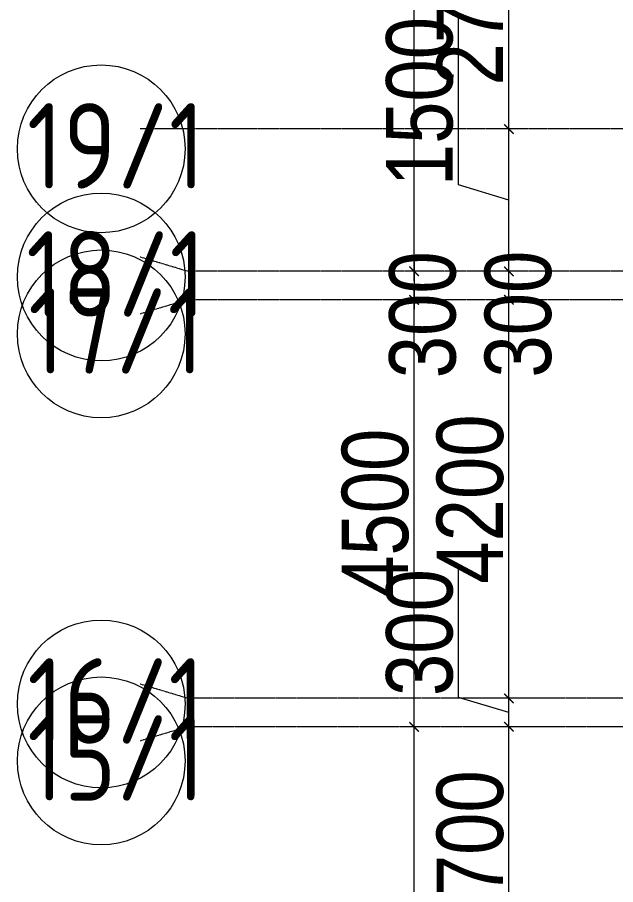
# Model space of a CAD drawing. Header units: millimetres. Extents: x -231292 to 573618, y -153144 to 564035.
# Drawn here: x 1655 to 7963, y 235302 to 244443 of the extents above; entities that cross this region are included whole.
import ezdxf
from ezdxf.enums import TextEntityAlignment as Align

# ---------------------------------------------------------------- set-up
doc = ezdxf.new("R2010")
doc.units = ezdxf.units.MM
doc.linetypes.add('CENTER2', pattern=[28.575, 19.05, -3.175, 3.175, -3.175])
doc.layers.get('0').update_dxf_attribs({"color": 250})
doc.layers.get('Defpoints').update_dxf_attribs({"color": 250})
doc.layers.add('РД_Оси_100', color=250, linetype='Continuous', lineweight=0)
doc.layers.add('РД_Оси_размер', color=250, linetype='Continuous', lineweight=0)
doc.styles.add('style1', font='ARIALN.TTF')
doc.styles.add('ккк', font='isocpeur.ttf', dxfattribs={"width": 0.85, "oblique": 15})
doc.dimstyles.new('Dim100_ареал', dxfattribs={"dimscale": 100, "dimtxt": 2.5, "dimasz": 1, "dimexe": 1, "dimexo": 1, "dimgap": 0.5, "dimtad": 1, "dimzin": 12, "dimdsep": 46, "dimtxsty": 'style1', "dimblk": 'ARCHTICK', "dimcen": 1, "dimdle": 1, "dimclrd": 256, "dimclre": 256, "dimaunit": 1, "dimadec": 0, "dimazin": 3, "dimtfac": 1, "dimtmove": 1, "dimatfit": 3, "dimldrblk": 'OPEN30', "dimfxl": 2, "dimfxlon": 1, "dimtolj": 1, "dimtzin": 0, "dimlwd": 9, "dimlwe": 9, "dimarcsym": 0})

# ---------------------------------------------------------------- blocks, each defined once
blk = doc.blocks.new('A-iden')
at = {"linetype": 'Continuous', "lineweight": 5}
blk.add_circle((-0.729, -4.063), 5.894, dxfattribs=at)
at = {"color": 0, "linetype": 'Continuous', "lineweight": 20, "style": 'ккк', "width": 0.85}
blk.add_attdef('ID', text='', height=6, dxfattribs=at).set_placement((0.314, -3.853), align=Align.MIDDLE_CENTER)
blk = doc.blocks.new('_ArchTick')
at = {"color": 0, "linetype": 'ByBlock', "const_width": 0.15}
blk.add_lwpolyline([(-0.5, -0.5), (0.5, 0.5)], dxfattribs=at)
blk = doc.blocks.new('*D183')
at = {"layer": 'Defpoints', "color": 0, "transparency": 16777216}
for p in [(1193587.3, 186313.2), (1194587.3, 186313.2), (1194587.3, 183613.2)]:
    blk.add_point(p, dxfattribs=at)
at = {"layer": 'РД_Оси_размер', "lineweight": 9, "transparency": 16777216}
for p, q in [((1193587.3, 183513.2), (1193587.3, 186413.2)), ((1193787.3, 186313.2), (1193487.3, 186313.2)), ((1193787.3, 183613.2), (1193487.3, 183613.2))]:
    blk.add_line(p, q, dxfattribs=at)
at = {"layer": 'РД_Оси_размер', "lineweight": 9, "transparency": 16777216, "xscale": 100, "yscale": 100, "zscale": 100}
for p, rotation in [((1193587.3, 186313.2), 90), ((1193587.3, 183613.2), 270)]:
    blk.add_blockref('_ArchTick', p, dxfattribs=dict(at, rotation=rotation))
at = {"layer": 'РД_Оси_размер', "color": 0, "transparency": 16777216, "insert": (1193179.9, 184963.2), "char_height": 700, "attachment_point": 5, "rotation": 90, "style": 'style1'}
blk.add_mtext('\\A1;2700', dxfattribs=at)
blk = doc.blocks.new('_Open30')
at = {"color": 0, "linetype": 'ByBlock', "lineweight": -2}
for p, q in [((-1, 0.268), (0, 0)), ((0, 0), (-1, -0.268)), ((0, 0), (-1, 0))]:
    blk.add_line(p, q, dxfattribs=at)
blk = doc.blocks.new('*D184')
at = {"layer": 'Defpoints', "color": 0, "transparency": 16777216}
for p in [(1193587.3, 186613.2), (1194587.3, 186613.2), (1194587.3, 186313.2)]:
    blk.add_point(p, dxfattribs=at)
at = {"layer": 'РД_Оси_размер', "lineweight": 9, "transparency": 16777216}
for p, q in [((1193054.9, 186623), (1193054.9, 187988.8)), ((1193587.3, 186213.2), (1193587.3, 186713.2)), ((1193587.3, 186463.2), (1193054.9, 186623)), ((1193787.3, 186613.2), (1193487.3, 186613.2)), ((1193787.3, 186313.2), (1193487.3, 186313.2))]:
    blk.add_line(p, q, dxfattribs=at)
at = {"layer": 'РД_Оси_размер', "lineweight": 9, "transparency": 16777216, "xscale": 100, "yscale": 100, "zscale": 100}
for p, rotation in [((1193587.3, 186613.2), 90), ((1193587.3, 186313.2), 270)]:
    blk.add_blockref('_ArchTick', p, dxfattribs=dict(at, rotation=rotation))
at = {"layer": 'РД_Оси_размер', "color": 0, "transparency": 16777216, "insert": (1192647.5, 187305.9), "char_height": 700, "attachment_point": 5, "rotation": 90, "style": 'style1'}
blk.add_mtext('\\A1;300', dxfattribs=at)
blk = doc.blocks.new('*D185')
at = {"layer": 'Defpoints', "color": 0, "transparency": 16777216}
for p in [(1193587.3, 190813.2), (1194587.3, 190813.2), (1194587.3, 186613.2)]:
    blk.add_point(p, dxfattribs=at)
at = {"layer": 'РД_Оси_размер', "lineweight": 9, "transparency": 16777216}
for p, q in [((1193587.3, 186513.2), (1193587.3, 190913.2)), ((1193787.3, 190813.2), (1193487.3, 190813.2)), ((1193787.3, 186613.2), (1193487.3, 186613.2))]:
    blk.add_line(p, q, dxfattribs=at)
at = {"layer": 'РД_Оси_размер', "lineweight": 9, "transparency": 16777216, "xscale": 100, "yscale": 100, "zscale": 100}
for p, rotation in [((1193587.3, 190813.2), 90), ((1193587.3, 186613.2), 270)]:
    blk.add_blockref('_ArchTick', p, dxfattribs=dict(at, rotation=rotation))
at = {"layer": 'РД_Оси_размер', "color": 0, "transparency": 16777216, "insert": (1193179.9, 188713.2), "char_height": 700, "attachment_point": 5, "rotation": 90, "style": 'style1'}
blk.add_mtext('\\A1;4200', dxfattribs=at)
blk = doc.blocks.new('*D186')
at = {"layer": 'Defpoints', "color": 0, "transparency": 16777216}
for p in [(1193587.3, 191113.2), (1194587.3, 191113.2), (1194587.3, 190813.2)]:
    blk.add_point(p, dxfattribs=at)
at = {"layer": 'РД_Оси_размер', "lineweight": 9, "transparency": 16777216}
for p, q in [((1193587.3, 190713.2), (1193587.3, 191213.2)), ((1193787.3, 191113.2), (1193487.3, 191113.2)), ((1193787.3, 190813.2), (1193487.3, 190813.2))]:
    blk.add_line(p, q, dxfattribs=at)
at = {"layer": 'РД_Оси_размер', "lineweight": 9, "transparency": 16777216, "xscale": 100, "yscale": 100, "zscale": 100}
for p, rotation in [((1193587.3, 191113.2), 90), ((1193587.3, 190813.2), 270)]:
    blk.add_blockref('_ArchTick', p, dxfattribs=dict(at, rotation=rotation))
at = {"layer": 'РД_Оси_размер', "color": 0, "transparency": 16777216, "insert": (1193686.6, 190661.7), "char_height": 700, "attachment_point": 5, "rotation": 90, "style": 'style1'}
blk.add_mtext('\\A1;300', dxfattribs=at)
blk = doc.blocks.new('*D187')
at = {"layer": 'Defpoints', "color": 0, "transparency": 16777216}
for p in [(1193587.3, 192613.2), (1194587.3, 192613.2), (1194587.3, 191113.2)]:
    blk.add_point(p, dxfattribs=at)
at = {"layer": 'РД_Оси_размер', "lineweight": 9, "transparency": 16777216}
for p, q in [((1193054.9, 192023), (1193054.9, 193781.3)), ((1193587.3, 191013.2), (1193587.3, 192713.2)), ((1193787.3, 192613.2), (1193487.3, 192613.2)), ((1193587.3, 191863.2), (1193054.9, 192023)), ((1193787.3, 191113.2), (1193487.3, 191113.2))]:
    blk.add_line(p, q, dxfattribs=at)
at = {"layer": 'РД_Оси_размер', "lineweight": 9, "transparency": 16777216, "xscale": 100, "yscale": 100, "zscale": 100}
for p, rotation in [((1193587.3, 192613.2), 90), ((1193587.3, 191113.2), 270)]:
    blk.add_blockref('_ArchTick', p, dxfattribs=dict(at, rotation=rotation))
at = {"layer": 'РД_Оси_размер', "color": 0, "transparency": 16777216, "insert": (1192647.5, 192902.1), "char_height": 700, "attachment_point": 5, "rotation": 90, "style": 'style1'}
blk.add_mtext('\\A1;1500', dxfattribs=at)
blk = doc.blocks.new('*D188')
at = {"layer": 'Defpoints', "color": 0, "transparency": 16777216}
for p in [(1193587.3, 195313.2), (1194587.3, 195313.2), (1194587.3, 192613.2)]:
    blk.add_point(p, dxfattribs=at)
at = {"layer": 'РД_Оси_размер', "lineweight": 9, "transparency": 16777216}
for p, q in [((1193587.3, 192513.2), (1193587.3, 195413.2)), ((1193787.3, 195313.2), (1193487.3, 195313.2)), ((1193787.3, 192613.2), (1193487.3, 192613.2))]:
    blk.add_line(p, q, dxfattribs=at)
at = {"layer": 'РД_Оси_размер', "lineweight": 9, "transparency": 16777216, "xscale": 100, "yscale": 100, "zscale": 100}
for p, rotation in [((1193587.3, 195313.2), 90), ((1193587.3, 192613.2), 270)]:
    blk.add_blockref('_ArchTick', p, dxfattribs=dict(at, rotation=rotation))
at = {"layer": 'РД_Оси_размер', "color": 0, "transparency": 16777216, "insert": (1193179.9, 193963.2), "char_height": 700, "attachment_point": 5, "rotation": 90, "style": 'style1'}
blk.add_mtext('\\A1;2700', dxfattribs=at)
blk = doc.blocks.new('*D200')
at = {"layer": 'Defpoints', "color": 0, "transparency": 16777216}
for p in [(1192587.3, 186313.2), (1194587.3, 186313.2), (1194587.3, 135913.2)]:
    blk.add_point(p, dxfattribs=at)
at = {"layer": 'РД_Оси_размер', "lineweight": 9, "transparency": 16777216}
for p, q in [((1192587.3, 135813.2), (1192587.3, 186413.2)), ((1192787.3, 186313.2), (1192487.3, 186313.2)), ((1192787.3, 135913.2), (1192487.3, 135913.2))]:
    blk.add_line(p, q, dxfattribs=at)
at = {"layer": 'РД_Оси_размер', "lineweight": 9, "transparency": 16777216, "xscale": 100, "yscale": 100, "zscale": 100}
for p, rotation in [((1192587.3, 186313.2), 90), ((1192587.3, 135913.2), 270)]:
    blk.add_blockref('_ArchTick', p, dxfattribs=dict(at, rotation=rotation))
at = {"layer": 'РД_Оси_размер', "color": 0, "transparency": 16777216, "insert": (1192179.9, 161113.2), "char_height": 700, "attachment_point": 5, "rotation": 90, "style": 'style1'}
blk.add_mtext('\\A1;50400', dxfattribs=at)
blk = doc.blocks.new('*D201')
at = {"layer": 'Defpoints', "color": 0, "transparency": 16777216}
for p in [(1192587.3, 190813.2), (1194587.3, 190813.2), (1194587.3, 186313.2)]:
    blk.add_point(p, dxfattribs=at)
at = {"layer": 'РД_Оси_размер', "lineweight": 9, "transparency": 16777216}
for p, q in [((1192587.3, 186213.2), (1192587.3, 190913.2)), ((1192787.3, 190813.2), (1192487.3, 190813.2)), ((1192787.3, 186313.2), (1192487.3, 186313.2))]:
    blk.add_line(p, q, dxfattribs=at)
at = {"layer": 'РД_Оси_размер', "lineweight": 9, "transparency": 16777216, "xscale": 100, "yscale": 100, "zscale": 100}
for p, rotation in [((1192587.3, 190813.2), 90), ((1192587.3, 186313.2), 270)]:
    blk.add_blockref('_ArchTick', p, dxfattribs=dict(at, rotation=rotation))
at = {"layer": 'РД_Оси_размер', "color": 0, "transparency": 16777216, "insert": (1192179.9, 188563.2), "char_height": 700, "attachment_point": 5, "rotation": 90, "style": 'style1'}
blk.add_mtext('\\A1;4500', dxfattribs=at)
blk = doc.blocks.new('*D202')
at = {"layer": 'Defpoints', "color": 0, "transparency": 16777216}
for p in [(1192587.3, 222913.2), (1194587.3, 222913.2), (1194587.3, 191113.2)]:
    blk.add_point(p, dxfattribs=at)
at = {"layer": 'РД_Оси_размер', "lineweight": 9, "transparency": 16777216}
for p, q in [((1192587.3, 191013.2), (1192587.3, 223013.2)), ((1192787.3, 222913.2), (1192487.3, 222913.2)), ((1192787.3, 191113.2), (1192487.3, 191113.2))]:
    blk.add_line(p, q, dxfattribs=at)
at = {"layer": 'РД_Оси_размер', "lineweight": 9, "transparency": 16777216, "xscale": 100, "yscale": 100, "zscale": 100}
for p, rotation in [((1192587.3, 222913.2), 90), ((1192587.3, 191113.2), 270)]:
    blk.add_blockref('_ArchTick', p, dxfattribs=dict(at, rotation=rotation))
at = {"layer": 'РД_Оси_размер', "color": 0, "transparency": 16777216, "insert": (1192179.9, 207013.2), "char_height": 700, "attachment_point": 5, "rotation": 90, "style": 'style1'}
blk.add_mtext('\\A1;31800', dxfattribs=at)
blk = doc.blocks.new('*D203')
at = {"layer": 'Defpoints', "color": 0, "transparency": 16777216}
for p in [(1194587.3, 191113.2), (1192587.3, 190813.2), (1194587.3, 190813.2)]:
    blk.add_point(p, dxfattribs=at)
at = {"layer": 'РД_Оси_размер', "lineweight": 9, "transparency": 16777216}
for p, q in [((1192587.3, 191213.2), (1192587.3, 190713.2)), ((1192787.3, 191113.2), (1192487.3, 191113.2)), ((1192787.3, 190813.2), (1192487.3, 190813.2))]:
    blk.add_line(p, q, dxfattribs=at)
at = {"layer": 'РД_Оси_размер', "lineweight": 9, "transparency": 16777216, "xscale": 100, "yscale": 100, "zscale": 100}
for p, rotation in [((1192587.3, 191113.2), 90), ((1192587.3, 190813.2), 270)]:
    blk.add_blockref('_ArchTick', p, dxfattribs=dict(at, rotation=rotation))
at = {"layer": 'РД_Оси_размер', "color": 0, "transparency": 16777216, "insert": (1192679.9, 190655.3), "char_height": 700, "attachment_point": 5, "rotation": 90, "style": 'style1'}
blk.add_mtext('\\A1;300', dxfattribs=at)
blk = doc.blocks.new('оси_рен')
at = {"layer": 'РД_Оси_100', "color": 251, "linetype": 'CENTER2', "true_color": 0x636466}
for points in [[(1241712.916, 192613.25), (1189697.958, 192613.25)], [(1241712.916, 191113.25), (1190197.958, 191113.25), (1189697.958, 191263.25)], [(1241712.916, 190813.25), (1190197.958, 190813.25), (1189697.958, 190663.25)], [(1225207.916, 186613.25), (1190197.958, 186613.25), (1189697.958, 186763.25)], [(1225207.916, 186313.25), (1190197.958, 186313.25), (1189697.958, 186163.25)]]:
    blk.add_lwpolyline(points, dxfattribs=at)
at = {"layer": 'РД_Оси_100', "color": 251, "true_color": 0x636466, "xscale": 150, "yscale": 150, "zscale": 100}
for p, values in [((1189397.958, 193013.25), {'ID': '19/1'}), ((1189397.958, 191663.25), {'ID': '18/1'}), ((1189397.958, 191063.25), {'ID': '17/1'}), ((1189397.958, 187163.25), {'ID': '16/1'}), ((1189397.958, 186563.25), {'ID': '15/1'})]:
    blk.add_blockref('A-iden', p, dxfattribs=at).add_auto_attribs(values)
at = {"layer": 'РД_Оси_размер', "color": 251, "true_color": 0x636466}
for base, p1, p2, picture, middle in [((1192587.313, 222913.25), (1194587.313, 191113.25), (1194587.313, 222913.25), '*D202', (1192179.912, 207013.25)), ((1193587.313, 195313.25), (1194587.313, 192613.25), (1194587.313, 195313.25), '*D188', (1193179.912, 193963.25)), ((1193587.313, 192613.25), (1194587.313, 191113.25), (1194587.313, 192613.25), '*D187', (1192647.511, 192072.97)), ((1192587.313, 190813.25), (1194587.313, 186313.25), (1194587.313, 190813.25), '*D201', (1192179.912, 188563.25)), ((1193587.313, 190813.25), (1194587.313, 186613.25), (1194587.313, 190813.25), '*D185', (1193179.912, 188713.25)), ((1193587.313, 186613.25), (1194587.313, 186313.25), (1194587.313, 186613.25), '*D184', (1192647.511, 186672.97)), ((1192587.313, 186313.25), (1194587.313, 135913.25), (1194587.313, 186313.25), '*D200', (1192179.912, 161113.25)), ((1193587.313, 186313.25), (1194587.313, 183613.25), (1194587.313, 186313.25), '*D183', (1193179.912, 184963.25))]:
    dim = blk.add_linear_dim(base=base, p1=p1, p2=p2, angle=90, dimstyle='Dim100_ареал', override={"dimtxt": 7}, dxfattribs=at)
    dim.commit()
    dim.dimension.update_dxf_attribs({"geometry": picture, "text_midpoint": middle})
for base, p1, p2, picture, middle in [((1192587.313, 190813.25), (1194587.313, 191113.25), (1194587.313, 190813.25), '*D203', (1193087.313, 190655.306)), ((1193587.313, 191113.25), (1194587.313, 190813.25), (1194587.313, 191113.25), '*D186', (1194093.955, 190661.744))]:
    dim = blk.add_linear_dim(base=base, p1=p1, p2=p2, angle=90, dimstyle='Dim100_ареал', override={"dimtxt": 7}, dxfattribs=at)
    dim.commit()
    dim.dimension.update_dxf_attribs({"geometry": picture, "text_midpoint": middle, "dimtype": 160})

msp = doc.modelspace()

# ---------------------------------------------------------------- block references
at = {"rotation": 359.999868838025}
msp.add_blockref('оси_рен', (-1186750.035, 50655.808), dxfattribs=at)

doc.saveas('drawing.dxf')
